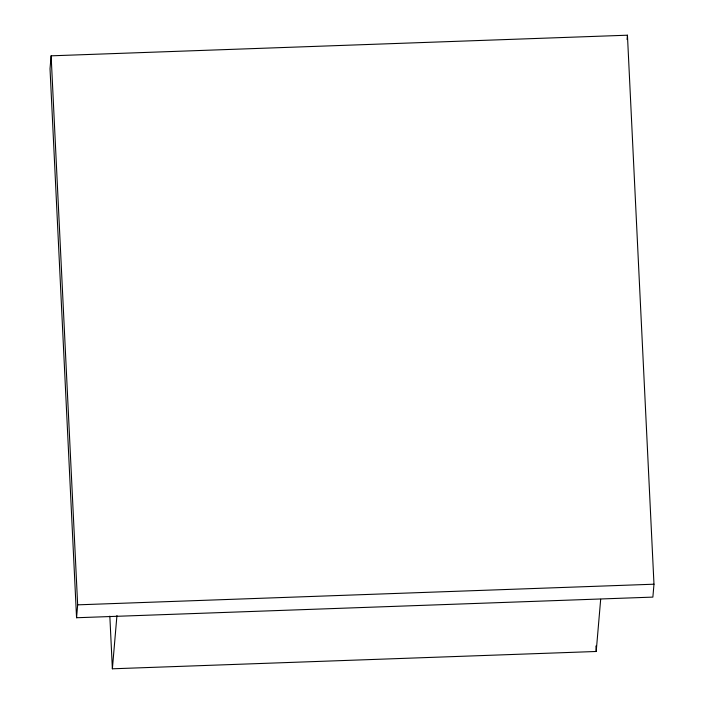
<?xml version="1.0" encoding="UTF-8"?>
<svg xmlns="http://www.w3.org/2000/svg" width="704" height="704" viewBox="0 0 704 704"><rect width="100%" height="100%" fill="white"/><g stroke="black" fill="none" stroke-linecap="round" stroke-linejoin="round"><path stroke-width="1.06" d="M51.128 55.827L50.019 68.737L76.56 617.742L652.872 597.106L653.981 584.206L627.44 35.2L51.128 55.827L77.66 604.842L76.56 617.742M600.679 599.289L596.2 651.482L112.376 668.8L116.943 615.525M627.07 39.503L627.44 35.2M77.66 604.842L653.981 584.206M595.936 645.99L596.2 651.482M109.833 616.123L112.376 668.8"/></g></svg>
